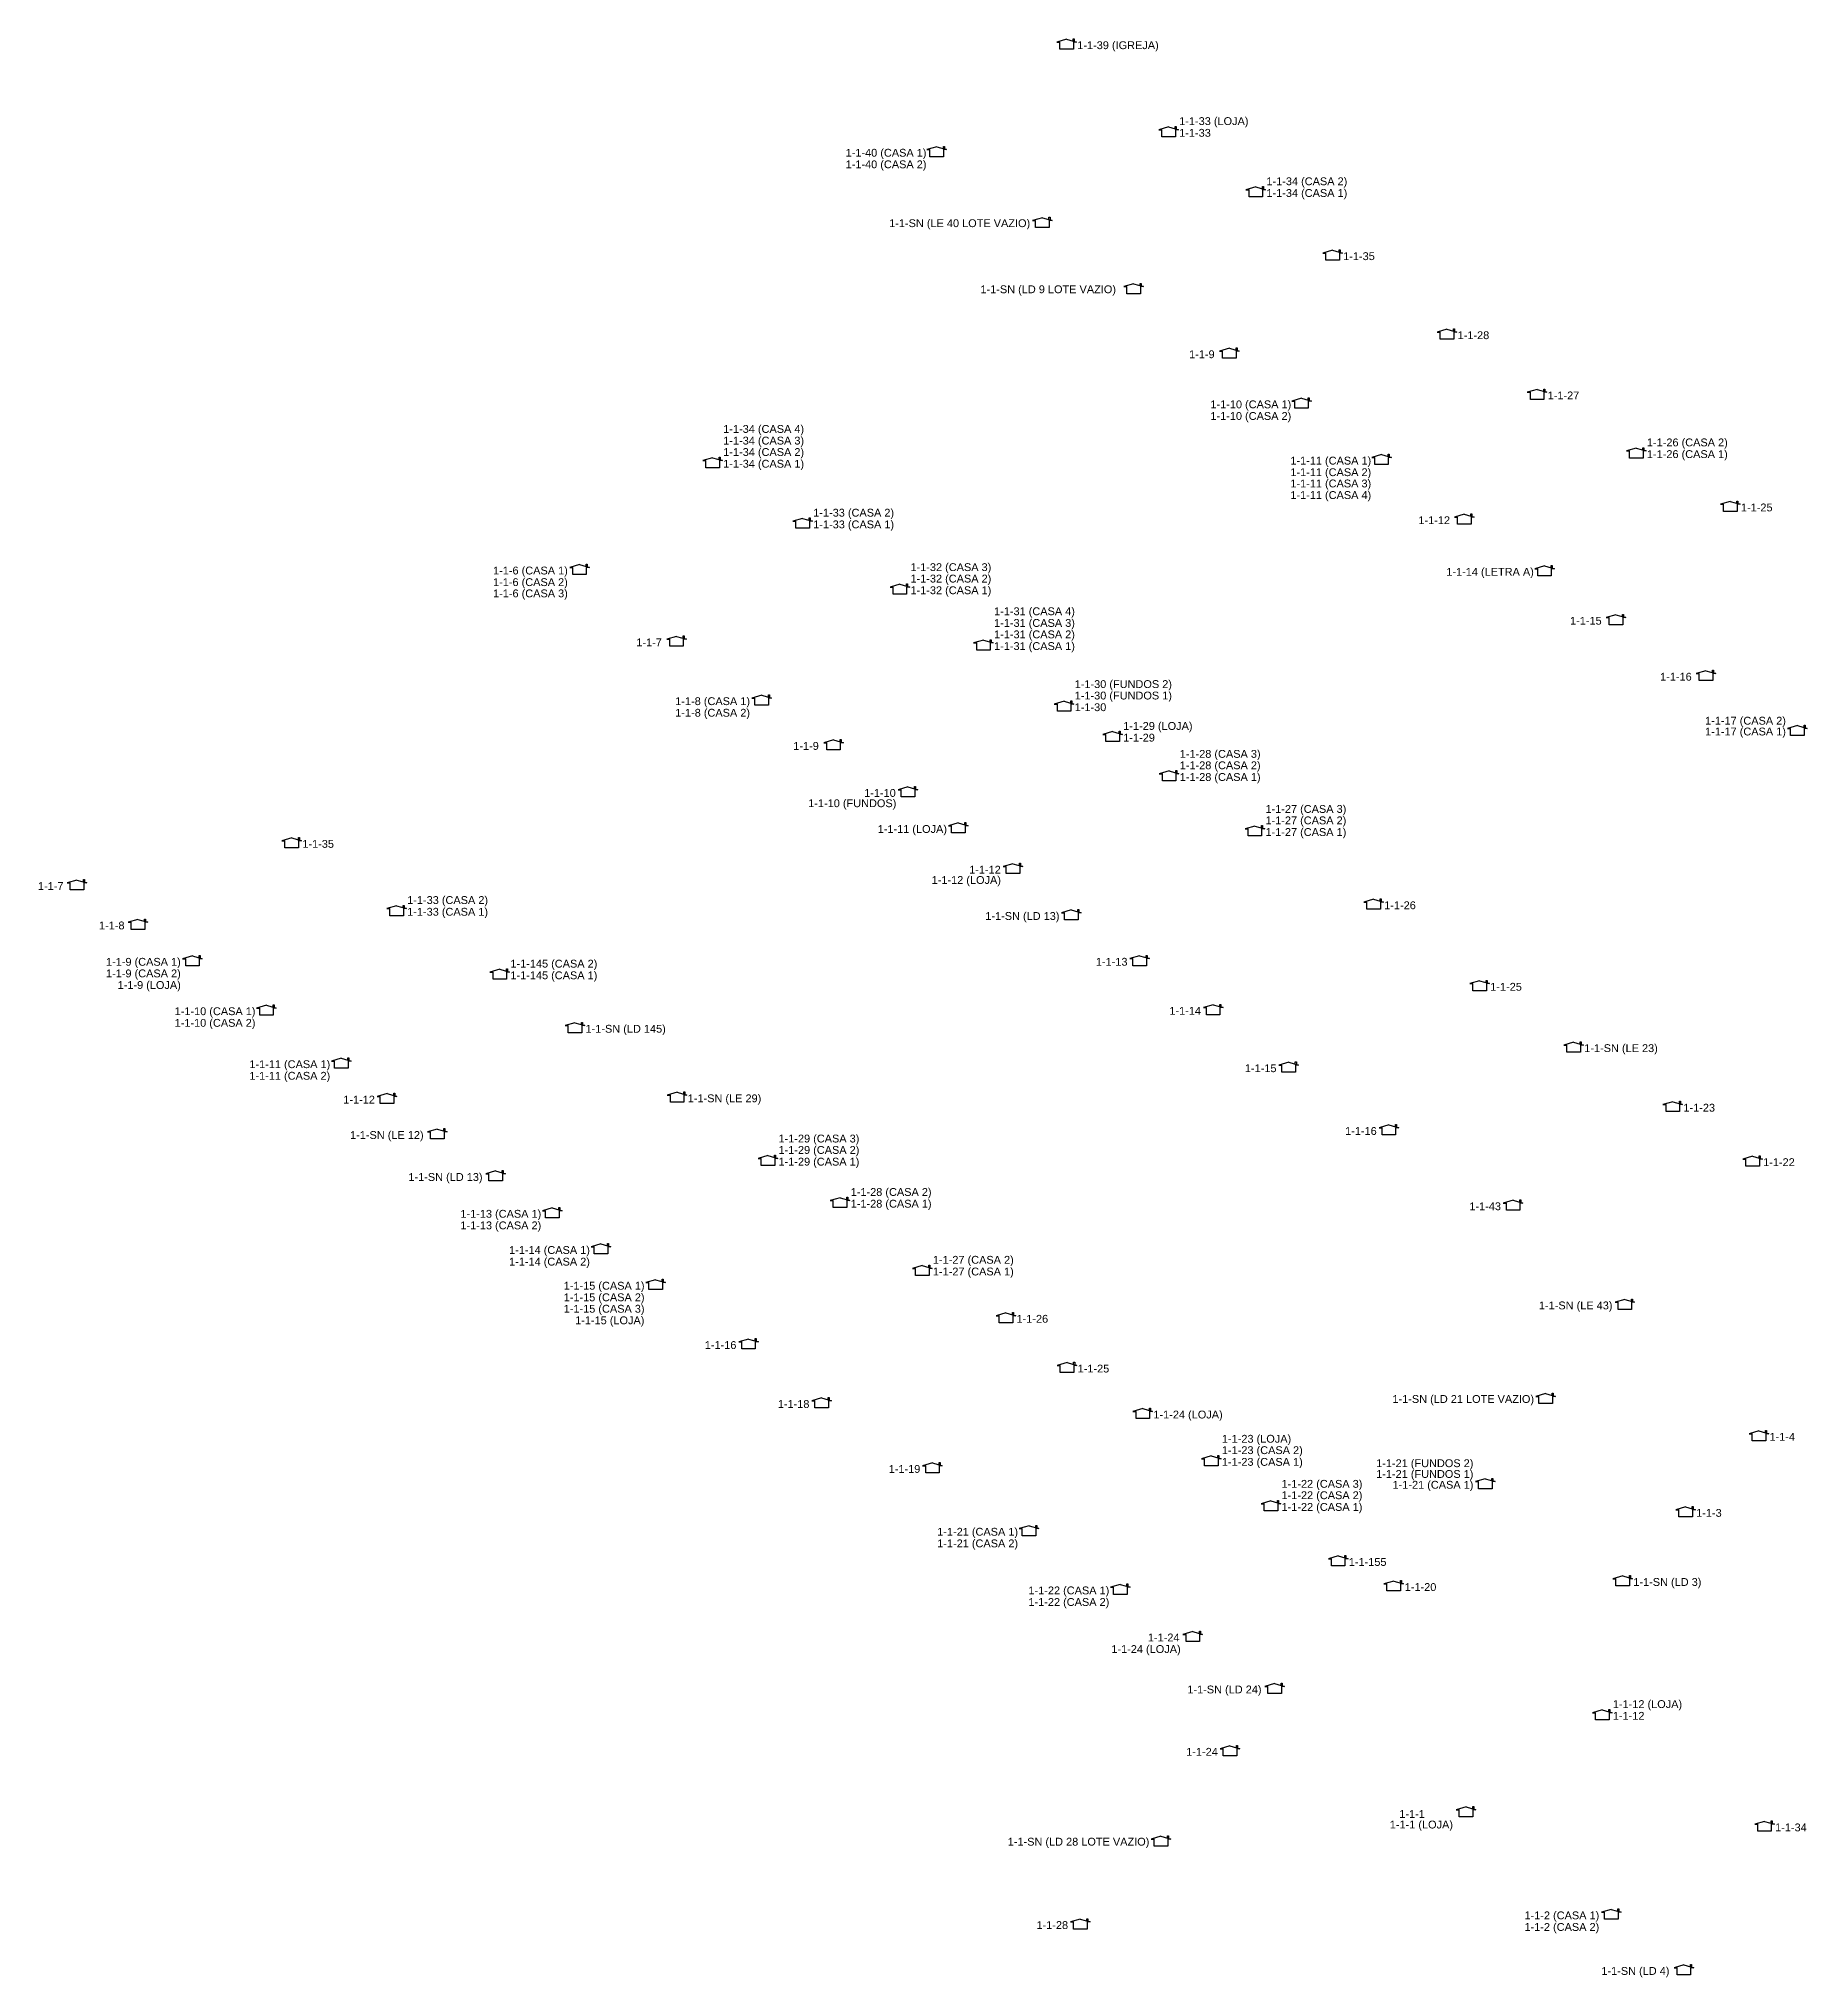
# Model space of a CAD drawing. Header units: inches. Extents: x 21510 to 26976, y 7127 to 12274.
# Drawn here: x 21509.6 to 21961.3, y 9297.9 to 9793 of the extents above; entities that cross this region are included whole.
import ezdxf

# ---------------------------------------------------------------- set-up
doc = ezdxf.new("R2010")
doc.units = ezdxf.units.IN
doc.header["$LTSCALE"] = 0.5
doc.layers.add('surveys', color=7, linetype='Continuous')
doc.layers.add('surveys legendas', color=7, linetype='Continuous')
doc.styles.get("Standard").update_dxf_attribs({"font": 'arial.ttf'})

# ---------------------------------------------------------------- blocks, each defined once
blk = doc.blocks.new('SURVEY_SURVEY')
for p, q in [((-0.000013, 0.0000127), (-0.0000255, 0.000009)), ((-0.0000255, 0.000009), (-0.0000216, 0.000009)), ((-0.0000216, 0), (-0.0000216, 0.000009)), ((-0.000013, 0.0000127), (-0.0000004, 0.000009)), ((-0.0000045, 0.0000132), (-0.0000032, 0.0000132)), ((-0.0000045, 0.0000103), (-0.0000045, 0.0000132)), ((-0.0000004, 0.000009), (-0.0000043, 0.000009)), ((-0.0000043, 0.000009), (-0.0000043, 0)), ((-0.0000032, 0.0000132), (-0.0000032, 0.0000099)), ((-0.0000043, 0), (-0.0000216, 0))]:
    blk.add_line(p, q)

msp = doc.modelspace()

# ---------------------------------------------------------------- block references
at = {"layer": 'surveys', "color": 255, "xscale": 200000, "yscale": 200000, "zscale": 200000}
for p in [(21774.71, 9790.31), (21800.75, 9767.93), (21741.54, 9762.84), (21823.02, 9752.56), (21768.51, 9744.72), (21842.63, 9736.43), (21791.82, 9727.84), (21871.85, 9716.24), (21816.27, 9711.37), (21834.7, 9698.58), (21894.86, 9700.86), (21684.3, 9683.41), (21855.12, 9684.21), (21920.19, 9685.87), (21944.21, 9672.25), (21707.29, 9667.92), (21876.27, 9668.99), (21650.3, 9656.14), (21896.75, 9655.81), (21732.12, 9651.1), (21915, 9643.31), (21675.08, 9637.78), (21753.46, 9636.84), (21937.99, 9629.01), (21696.84, 9622.77), (21774.06, 9621.23), (21786.45, 9613.45), (21961.33, 9615.02), (21715.17, 9611.34), (21800.88, 9603.4), (21734.18, 9599.33), (21747.03, 9590.12), (21822.77, 9589.34), (21576.81, 9586.32), (21760.98, 9579.72), (21521.97, 9575.55), (21603.59, 9568.98), (21775.88, 9567.9), (21853.11, 9570.64), (21537.55, 9565.49), (21551.46, 9556.2), (21793.35, 9556.21), (21629.95, 9552.75), (21880.18, 9549.82), (21570.36, 9543.58), (21812.13, 9543.69), (21649.14, 9539.1), (21904.19, 9534.15), (21589.46, 9530.05), (21831.42, 9529.02), (21601.15, 9521), (21675.23, 9521.33), (21929.51, 9518.94), (21613.97, 9511.96), (21857, 9512.99), (21698.42, 9505.16), (21949.88, 9505.03), (21628.87, 9501.24), (21716.85, 9494.42), (21888.73, 9493.76), (21643.34, 9491.84), (21655.78, 9482.59), (21737.84, 9477.1), (21669.73, 9473.47), (21759.2, 9465.02), (21917.26, 9468.44), (21693.47, 9458.32), (21774.81, 9452.31), (21897.04, 9444.42), (21712.12, 9443.26), (21794.15, 9440.57), (21951.5, 9434.88), (21740.44, 9426.68), (21811.65, 9428.48), (21881.61, 9422.63), (21826.89, 9416.97), (21932.78, 9415.46), (21765.12, 9410.63), (21844.06, 9402.92), (21788.41, 9395.65), (21858.24, 9396.51), (21916.72, 9397.8), (21806.92, 9383.63), (21827.82, 9370.35), (21911.49, 9363.62), (21816.42, 9354.43), (21876.71, 9338.82), (21952.94, 9335.12), (21798.78, 9331.34), (21913.79, 9312.65), (21778.19, 9310.17), (21932.34, 9298.46)]:
    msp.add_blockref('SURVEY_SURVEY', p, dxfattribs=at)

# ---------------------------------------------------------------- texts
at = {"layer": 'surveys legendas', "color": 0}
for s, p in [('1-1-39 (IGREJA)', (21774.83, 9790.31)), ('1-1-33 (LOJA)', (21800.86, 9770.92)), ('1-1-33', (21800.86, 9767.93)), ('1-1-40 (CASA 1)', (21715.67, 9762.84)), ('1-1-40 (CASA 2)', (21715.67, 9759.88)), ('1-1-34 (CASA 2)', (21823.14, 9755.55)), ('1-1-34 (CASA 1)', (21823.14, 9752.56)), ('1-1-SN (LE 40 LOTE VAZIO)', (21726.79, 9744.85)), ('1-1-35', (21842.74, 9736.43)), ('1-1-SN (LD 9 LOTE VAZIO)', (21750.1, 9727.97)), ('1-1-28', (21871.97, 9716.24)), ('1-1-9', (21803.39, 9711.37)), ('1-1-10 (CASA 1)', (21808.83, 9698.58)), ('1-1-27', (21894.97, 9700.86)), ('1-1-34 (CASA 4)', (21684.42, 9692.3)), ('1-1-10 (CASA 2)', (21808.83, 9695.61)), ('1-1-34 (CASA 3)', (21684.42, 9689.32)), ('1-1-26 (CASA 2)', (21920.31, 9688.86)), ('1-1-34 (CASA 2)', (21684.42, 9686.4)), ('1-1-34 (CASA 1)', (21684.42, 9683.41)), ('1-1-11 (CASA 1)', (21829.25, 9684.21)), ('1-1-26 (CASA 1)', (21920.31, 9685.87)), ('1-1-11 (CASA 2)', (21829.25, 9681.25)), ('1-1-11 (CASA 3)', (21829.25, 9678.37)), ('1-1-11 (CASA 4)', (21829.25, 9675.41)), ('1-1-25', (21944.32, 9672.25)), ('1-1-33 (CASA 2)', (21707.4, 9670.91)), ('1-1-33 (CASA 1)', (21707.4, 9667.92)), ('1-1-12', (21861.95, 9668.99)), ('1-1-6 (CASA 1)', (21625.63, 9656.14)), ('1-1-6 (CASA 2)', (21625.63, 9653.17)), ('1-1-32 (CASA 3)', (21732.23, 9657)), ('1-1-32 (CASA 2)', (21732.23, 9654.08)), ('1-1-14 (LETRA A)', (21869.08, 9655.81)), ('1-1-6 (CASA 3)', (21625.63, 9650.3)), ('1-1-32 (CASA 1)', (21732.23, 9651.1)), ('1-1-31 (CASA 4)', (21753.58, 9645.73)), ('1-1-31 (CASA 3)', (21753.58, 9642.75)), ('1-1-15', (21900.68, 9643.31)), ('1-1-7', (21662.21, 9637.78)), ('1-1-31 (CASA 2)', (21753.58, 9639.83)), ('1-1-31 (CASA 1)', (21753.58, 9636.84)), ('1-1-16', (21923.67, 9629.01)), ('1-1-8 (CASA 1)', (21672.16, 9622.77)), ('1-1-30 (FUNDOS 2)', (21774.17, 9627.13)), ('1-1-30 (FUNDOS 1)', (21774.17, 9624.21)), ('1-1-8 (CASA 2)', (21672.16, 9619.81)), ('1-1-30', (21774.17, 9621.23)), ('1-1-17 (CASA 2)', (21935.16, 9617.78)), ('1-1-29 (LOJA)', (21786.57, 9616.44)), ('1-1-29', (21786.57, 9613.45)), ('1-1-17 (CASA 1)', (21935.16, 9615.02)), ('1-1-9', (21702.3, 9611.34)), ('1-1-28 (CASA 3)', (21801, 9609.31)), ('1-1-28 (CASA 2)', (21801, 9606.39)), ('1-1-28 (CASA 1)', (21801, 9603.4)), ('1-1-10', (21720.4, 9599.33)), ('1-1-10 (FUNDOS)', (21706.12, 9596.7)), ('1-1-27 (CASA 3)', (21822.89, 9595.24)), ('1-1-11 (LOJA)', (21723.86, 9590.12)), ('1-1-27 (CASA 2)', (21822.89, 9592.32)), ('1-1-27 (CASA 1)', (21822.89, 9589.34)), ('1-1-35', (21576.93, 9586.32)), ('1-1-12', (21747.21, 9579.72)), ('1-1-7', (21509.4, 9575.55)), ('1-1-12 (LOJA)', (21737.64, 9577.09)), ('1-1-33 (CASA 2)', (21603.7, 9571.97)), ('1-1-33 (CASA 1)', (21603.7, 9568.98)), ('1-1-26', (21853.22, 9570.64)), ('1-1-8', (21524.99, 9565.49)), ('1-1-SN (LD 13)', (21751.35, 9567.9)), ('1-1-9 (CASA 1)', (21526.78, 9556.2)), ('1-1-145 (CASA 2)', (21630.06, 9555.73)), ('1-1-13', (21779.58, 9556.21)), ('1-1-9 (CASA 2)', (21526.78, 9553.24)), ('1-1-9 (LOJA)', (21529.75, 9550.27)), ('1-1-145 (CASA 1)', (21630.06, 9552.75)), ('1-1-25', (21880.3, 9549.82)), ('1-1-10 (CASA 1)', (21544.31, 9543.58)), ('1-1-14', (21798.35, 9543.69)), ('1-1-10 (CASA 2)', (21544.31, 9540.61)), ('1-1-SN (LD 145)', (21649.25, 9539.1)), ('1-1-SN (LE 23)', (21904.31, 9534.15)), ('1-1-11 (CASA 1)', (21563.4, 9530.05)), ('1-1-15', (21817.64, 9529.02)), ('1-1-11 (CASA 2)', (21563.4, 9527.09)), ('1-1-12', (21587.38, 9521)), ('1-1-SN (LE 29)', (21675.35, 9521.33)), ('1-1-23', (21929.63, 9518.94)), ('1-1-SN (LE 12)', (21589.11, 9511.96)), ('1-1-29 (CASA 3)', (21698.53, 9511.06)), ('1-1-16', (21843.23, 9512.99)), ('1-1-29 (CASA 2)', (21698.53, 9508.15)), ('1-1-29 (CASA 1)', (21698.53, 9505.16)), ('1-1-22', (21949.99, 9505.03)), ('1-1-SN (LD 13)', (21604.01, 9501.24)), ('1-1-28 (CASA 2)', (21716.97, 9497.41)), ('1-1-28 (CASA 1)', (21716.97, 9494.42)), ('1-1-13 (CASA 1)', (21617.29, 9491.84)), ('1-1-43', (21874.96, 9493.76)), ('1-1-13 (CASA 2)', (21617.29, 9488.88)), ('1-1-14 (CASA 1)', (21629.72, 9482.59)), ('1-1-14 (CASA 2)', (21629.72, 9479.62)), ('1-1-27 (CASA 2)', (21737.96, 9480.09)), ('1-1-27 (CASA 1)', (21737.96, 9477.1)), ('1-1-15 (CASA 1)', (21643.67, 9473.47)), ('1-1-15 (CASA 2)', (21643.67, 9470.51)), ('1-1-15 (CASA 3)', (21643.67, 9467.59)), ('1-1-15 (LOJA)', (21646.59, 9464.63)), ('1-1-26', (21759.32, 9465.02)), ('1-1-SN (LE 43)', (21892.73, 9468.44)), ('1-1-16', (21679.7, 9458.32)), ('1-1-25', (21774.93, 9452.31)), ('1-1-SN (LD 21 LOTE VAZIO)', (21855.32, 9444.54)), ('1-1-18', (21698.35, 9443.26)), ('1-1-24 (LOJA)', (21794.27, 9440.57)), ('1-1-4', (21951.62, 9434.88)), ('1-1-23 (LOJA)', (21811.77, 9434.38)), ('1-1-23 (CASA 2)', (21811.77, 9431.47)), ('1-1-19', (21726.67, 9426.68)), ('1-1-23 (CASA 1)', (21811.77, 9428.48)), ('1-1-21 (FUNDOS 2)', (21851.16, 9428.14)), ('1-1-21 (FUNDOS 1)', (21851.16, 9425.39)), ('1-1-22 (CASA 3)', (21827, 9422.87)), ('1-1-22 (CASA 2)', (21827, 9419.96)), ('1-1-21 (CASA 1)', (21855.35, 9422.63)), ('1-1-22 (CASA 1)', (21827, 9416.97)), ('1-1-3', (21932.89, 9415.46)), ('1-1-21 (CASA 1)', (21739.06, 9410.63)), ('1-1-21 (CASA 2)', (21739.06, 9407.66)), ('1-1-155', (21844.17, 9402.92)), ('1-1-22 (CASA 1)', (21762.36, 9395.65)), ('1-1-20', (21858.46, 9396.51)), ('1-1-SN (LD 3)', (21916.84, 9397.8)), ('1-1-22 (CASA 2)', (21762.36, 9392.69)), ('1-1-24 (LOJA)', (21783.54, 9380.67)), ('1-1-24', (21792.87, 9383.63)), ('1-1-SN (LD 24)', (21802.95, 9370.35)), ('1-1-12 (LOJA)', (21911.61, 9366.61)), ('1-1-12', (21911.61, 9363.62)), ('1-1-24', (21802.65, 9354.43)), ('1-1-1 (LOJA)', (21854.64, 9335.85)), ('1-1-1', (21857.07, 9338.56)), ('1-1-SN (LD 28 LOTE VAZIO)', (21757.07, 9331.47)), ('1-1-34', (21953.05, 9335.12)), ('1-1-2 (CASA 1)', (21889.04, 9312.65)), ('1-1-28', (21764.41, 9310.17)), ('1-1-2 (CASA 2)', (21889.04, 9309.69)), ('1-1-SN (LD 4)', (21908.68, 9298.46))]:
    msp.add_text(s, height=2, dxfattribs=at).set_placement(p)

doc.saveas('drawing.dxf')
